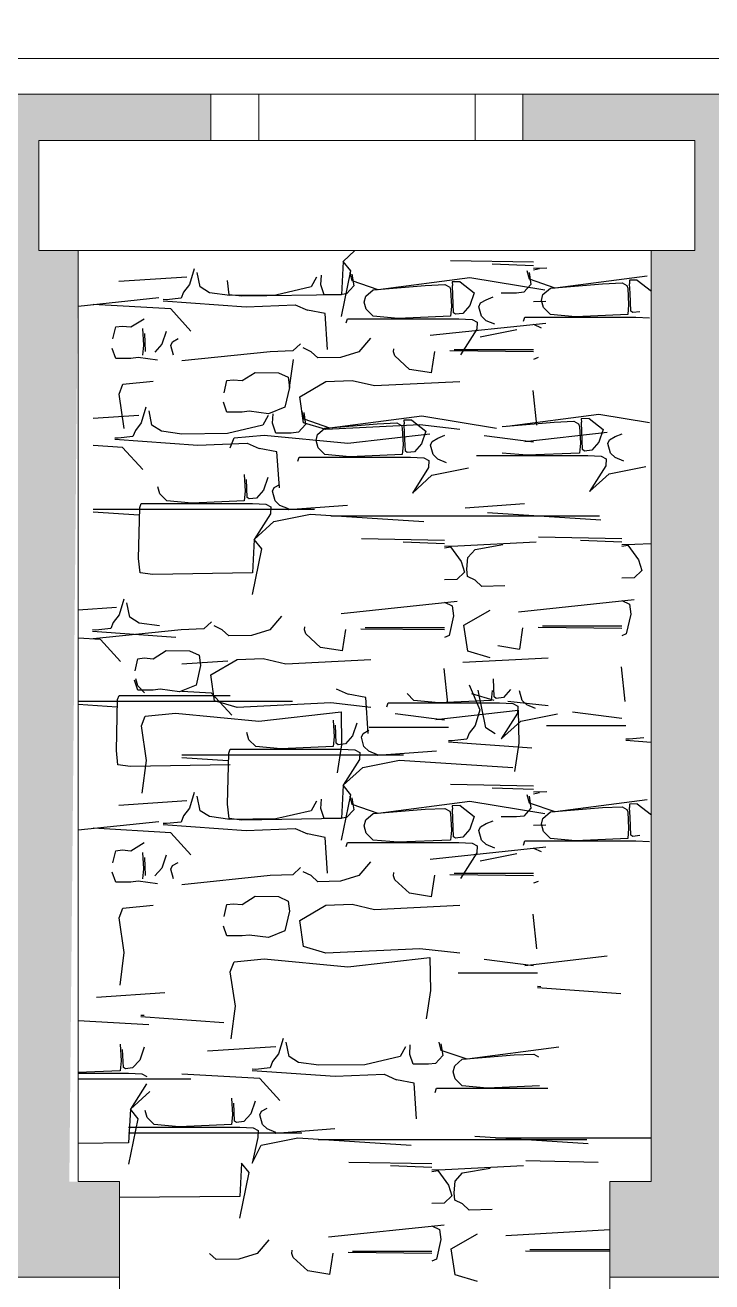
# Model space of a CAD drawing. Header units: millimetres. Extents: x 85048 to 158814, y 1395 to 38919.
# Drawn here: x 118490 to 119736, y 10699 to 12979 of the extents above; entities that cross this region are included whole.
import ezdxf

# ---------------------------------------------------------------- set-up
doc = ezdxf.new("R2010")
doc.units = ezdxf.units.MM
doc.layers.add('hatches', color=8, linetype='Continuous')
doc.layers.add('wall', color=5, linetype='Continuous')

msp = doc.modelspace()

# ---------------------------------------------------------------- hatches: boundary and pattern name
at = {"layer": 'hatches', "ltscale": 50, "true_color": 0x8f9991}
h = msp.add_hatch(dxfattribs=at)
h.set_pattern_fill('AR-RSHKE', color=252, scale=20, style=0)
h.set_pattern_definition([(0, (-4078673.12, 892499.9), (510, 240), [120, -100, 140, -60, 180, -80]), (0, (-4078553.12, 892509.9), (510, 240), [100, -380, 80, -120]), (0, (-4078313.12, 892484.9), (510, 240), [60, -620]), (90, (-4078673.12, 892499.9), (-170, 240), [230, -730]), (90, (-4078553.12, 892499.9), (-170, 240), [225, -735]), (90, (-4078453.12, 892499.9), (-170, 240), [210, -750]), (90, (-4078313.12, 892484.9), (-170, 240), [230, -730]), (90, (-4078253.12, 892484.9), (-170, 240), [230, -730]), (90, (-4078073.12, 892499.9), (-170, 240), [220, -740])])
h.paths.add_polyline_path([(115355.9, 10707.2), (118304, 12918.3), (118304, 12853.3), (118826.7, 12853.3), (118826.7, 12769.3), (118515, 12769.3), (118515, 12569.4), (118586.1, 12569.3), (118570.1, 10880.7), (118660.9, 10880.7), (118660.9, 10707.2)])
h.paths.add_polyline_path([(127216, 11077), (127216, 10872), (127203, 10872), (127203, 10869.5), (127096.4, 10869.5), (127096.4, 10707.2), (130955.9, 10707.2), (124860.8, 15278.5), (124386.2, 15278.5), (124407.6, 14592.7), (127805.2, 12036.6), (127745.2, 11956.6), (127745.2, 11706.6), (127669.8, 11706.6), (127669.8, 11586.6), (127532.7, 11586.6)])
h.paths.add_polyline_path([(121538.1, 10872), (121525.1, 10872), (121525.1, 11077), (121208.3, 11586.6), (121071.3, 11586.6), (121071.3, 11706.6), (120995.9, 11706.6), (120995.9, 11956.6), (120933.3, 12040), (124336.8, 14592.7), (124358.2, 15278.5), (121451, 15278.5), (118918.2, 13378.9), (119787.5, 13378.9), (119787.5, 13313.8), (119916.2, 13313.8), (119916.2, 12918.3), (119916.2, 12853.2), (119393.2, 12853.3), (119393.2, 12769.3), (119704.9, 12769.3), (119704.9, 12569.4), (119625.7, 12569.4), (119625.7, 10880.7), (119550.9, 10880.7), (119550.9, 10707.2), (121644.7, 10707.2), (121644.7, 10869.5), (121538.1, 10869.5)])
h.paths.add_polyline_path([(121484.5, 12772.6), (120829.6, 12772.6), (120829.6, 12772.6), (121484.5, 12772.6)], flags=16)

# ---------------------------------------------------------------- linework, layer by layer
at = {"layer": 'hatches', "color": 252, "ltscale": 50, "true_color": 0x8f9991}
for p, q in [((119067, 12549.9, -162), (119088.3, 12569.4, -162)), ((119067, 12549.9, -162), (119063.7, 12489.3, -162)), ((119080.9, 12532.8, -162), (119067, 12549.9, -162)), ((119412.2, 12548.3, -162), (119261.4, 12551.1, -162)), ((119412.2, 12541.9, -162), (119337.4, 12544.8, -162)), ((118659.7, 12513.8, -209.6), (118783.5, 12522, -209.6)), ((118796.7, 12536.4, -265.6), (118788.1, 12508.3, -265.6)), ((118807.5, 12503.6, -265.6), (118802.3, 12529.7, -265.6)), ((119018.6, 12521.2, -265.6), (119009.1, 12503.6, -265.6)), ((119026.3, 12507.5, -265.6), (119027.4, 12524.7, -265.6)), ((119063.8, 12450.2, -162), (119080.9, 12532.8, -162)), ((119083.5, 12514.6, -265.6), (119079.5, 12529.7, -265.6)), ((119082.9, 12526.8, -265.6), (119086.1, 12505.4, -265.6)), ((119296.9, 12520.4, -265.6), (119130.3, 12498.4, -265.6)), ((119432.9, 12497.9, -265.6), (119296.9, 12520.4, -265.6)), ((119405.1, 12517.5, -42.7), (119401, 12532.6, -42.7)), ((119404.4, 12529.8, -42.7), (119407.6, 12508.3, -42.7)), ((119451.8, 12501.4, -42.7), (119405.1, 12517.5, -42.7)), ((119436.2, 12537.7, -162), (119412.2, 12537, -162)), ((119412.2, 12534.5, -162), (119423.3, 12536.8, -162)), ((119618.4, 12523.3, -42.7), (119451.8, 12501.4, -42.7)), ((118777.5, 12494.4, -265.6), (118772.9, 12483.2, -265.6)), ((118788.1, 12508.3, -265.6), (118777.5, 12494.4, -265.6)), ((118824.6, 12492.9, -265.6), (118807.5, 12503.6, -265.6)), ((118860, 12489.3, -162), (118857.2, 12515.4, -162)), ((119009.1, 12503.6, -265.6), (118944.6, 12488.6, -265.6)), ((119032.4, 12489.5, -265.6), (119026.3, 12507.5, -265.6)), ((119086.1, 12505.4, -265.6), (119073.2, 12491.2, -265.6)), ((119130.3, 12498.4, -265.6), (119083.5, 12514.6, -265.6)), ((119108, 12486.8, -265.6), (119121.5, 12498.4, -265.6)), ((119121.5, 12498.4, -265.6), (119216, 12506.4, -265.6)), ((119216, 12506.4, -265.6), (119251.7, 12508, -265.6)), ((119251.7, 12508, -265.6), (119260.2, 12503.1, -265.6)), ((119260.2, 12503.1, -265.6), (119261.7, 12498.4, -265.6)), ((119261.7, 12498.4, -265.6), (119263.4, 12468.2, -265.6)), ((119279.1, 12512.9, -265.6), (119264.7, 12512.7, -265.6)), ((119264.7, 12512.7, -265.6), (119265.2, 12506.4, -265.6)), ((119265.9, 12489.3, -265.6), (119265.2, 12506.4, -265.6)), ((119279.1, 12512.9, -265.6), (119304.7, 12493.1, -265.6)), ((119394.8, 12494.1, -42.7), (119381.6, 12492.4, -42.7)), ((119407.6, 12508.3, -42.7), (119394.8, 12494.1, -42.7)), ((119429.5, 12489.8, -42.7), (119443, 12501.4, -42.7)), ((119443, 12501.4, -42.7), (119537.5, 12509.4, -42.7)), ((119537.5, 12509.4, -42.7), (119573.2, 12510.9, -42.7)), ((119573.2, 12510.9, -42.7), (119581.7, 12506, -42.7)), ((119581.7, 12506, -42.7), (119583.2, 12501.4, -42.7)), ((119583.2, 12501.4, -42.7), (119584.9, 12471.2, -42.7)), ((119600.6, 12515.8, -42.7), (119586.2, 12515.7, -42.7)), ((119586.2, 12515.7, -42.7), (119586.7, 12509.3, -42.7)), ((119587.4, 12492.2, -42.7), (119586.7, 12509.3, -42.7)), ((119600.6, 12515.8, -42.7), (119626.2, 12496, -42.7)), ((118732.7, 12483.7, -41.6), (118586.1, 12468.3, -41.6)), ((118754.3, 12463.6, -209.6), (118613.1, 12471.8, -209.6)), ((118746.2, 12480.2, -265.6), (118740.2, 12480.6, -265.6)), ((118740.2, 12478.5, -265.6), (118891, 12467.7, -265.6)), ((118772.9, 12483.2, -265.6), (118746.2, 12480.2, -265.6)), ((118861.5, 12487.8, -265.6), (118824.6, 12492.9, -265.6)), ((118882.8, 12486.6, -162), (118860, 12489.3, -162)), ((118944.6, 12488.6, -265.6), (118861.5, 12487.8, -265.6)), ((119063.7, 12489.3, -162), (118882.8, 12486.6, -162)), ((118891, 12467.7, -265.6), (118980.1, 12471.3, -265.6)), ((118980.1, 12471.3, -265.6), (119002.1, 12461.5, -265.6)), ((119060.1, 12489.5, -265.6), (119032.4, 12489.5, -265.6)), ((119073.2, 12491.2, -265.6), (119060.1, 12489.5, -265.6)), ((119105.2, 12476.1, -265.6), (119108, 12486.8, -265.6)), ((119108.9, 12463.1, -265.6), (119105.2, 12476.1, -265.6)), ((119267.4, 12456.6, -265.6), (119265.9, 12489.3, -265.6)), ((119304.7, 12493.1, -265.6), (119296.9, 12470, -265.6)), ((119313.1, 12467.8, -265.6), (119316.1, 12474.6, -265.6)), ((119316.1, 12474.6, -265.6), (119326.3, 12480.2, -265.6)), ((119326.3, 12480.2, -265.6), (119339.1, 12485.6, -265.6)), ((119381.6, 12492.4, -42.7), (119353.9, 12492.4, -42.7)), ((119434.6, 12477.3, -162), (119412.2, 12476.5, -162)), ((119426.7, 12479, -42.7), (119429.5, 12489.8, -42.7)), ((119430.4, 12466, -42.7), (119426.7, 12479, -42.7)), ((119584.9, 12471.2, -42.7), (119583.2, 12453.4, -42.7)), ((119588.9, 12459.5, -42.7), (119587.4, 12492.2, -42.7)), ((118790.8, 12423.6, -153.6), (118754.3, 12463.6, -209.6)), ((119034.2, 12455.4, -265.6), (119002.1, 12461.5, -265.6)), ((119038.7, 12390.3, -265.6), (119034.2, 12455.4, -265.6)), ((119121.5, 12450.4, -265.6), (119108.9, 12463.1, -265.6)), ((119166.7, 12446.3, -265.6), (119121.5, 12450.4, -265.6)), ((119261.7, 12450.4, -265.6), (119166.7, 12446.3, -265.6)), ((119263.4, 12468.2, -265.6), (119261.7, 12450.4, -265.6)), ((119270.9, 12454, -265.6), (119267.4, 12456.6, -265.6)), ((119284, 12455.7, -265.6), (119270.9, 12454, -265.6)), ((119296.9, 12470, -265.6), (119284, 12455.7, -265.6)), ((119317.7, 12450.4, -265.6), (119313.1, 12467.8, -265.6)), ((119326.3, 12442.4, -265.6), (119317.7, 12450.4, -265.6)), ((119394, 12441.5, -42.7), (119396.4, 12448.8, -42.7)), ((119396.4, 12448.8, -42.7), (119598.2, 12448.8, -42.7)), ((119443, 12453.4, -42.7), (119430.4, 12466, -42.7)), ((119488.2, 12449.2, -42.7), (119443, 12453.4, -42.7)), ((119583.2, 12453.4, -42.7), (119488.2, 12449.2, -42.7)), ((119592.4, 12457, -42.7), (119588.9, 12459.5, -42.7)), ((119605.5, 12458.7, -42.7), (119592.4, 12457, -42.7)), ((119598.2, 12448.8, -42.7), (119622.5, 12447.6, -42.7)), ((118649.1, 12409.2, -41.6), (118654.2, 12431.1, -41.6)), ((118654.2, 12431.1, -41.6), (118665.8, 12432.6, -41.6)), ((118665.8, 12432.6, -41.6), (118681.9, 12431.1, -41.6)), ((118681.9, 12431.1, -41.6), (118705.9, 12445.9, -41.6)), ((118702.9, 12428.1, -54.3), (118704.6, 12397.9, -54.3)), ((119072.5, 12438.6, -265.6), (119074.9, 12445.9, -265.6)), ((119074.9, 12445.9, -265.6), (119276.7, 12445.9, -265.6)), ((119434.9, 12437.2, -162), (119224.9, 12415.2, -162)), ((119276.7, 12445.9, -265.6), (119301, 12444.7, -265.6)), ((119309.3, 12427.1, -265.6), (119280, 12380.5, -265.6)), ((119301, 12444.7, -265.6), (119310, 12439.9, -265.6)), ((119310, 12439.9, -265.6), (119309.3, 12427.1, -265.6)), ((119315.4, 12413, -265.6), (119382, 12426.2, -265.6)), ((119342, 12435.9, -265.6), (119326.3, 12442.4, -265.6)), ((119412.2, 12436, -162), (119426.3, 12429.4, -162)), ((118708.5, 12386.3, -54.3), (118707.1, 12419, -54.3)), ((118745.9, 12422.8, -54.3), (118738, 12399.7, -54.3)), ((118754.2, 12397.5, -54.3), (118757.3, 12404.3, -54.3)), ((118757.3, 12404.3, -54.3), (118767.5, 12409.9, -54.3)), ((119116.4, 12410.7, -162), (119095.5, 12386.1, -162)), ((118654.2, 12374, -41.6), (118648, 12392, -41.6)), ((118704.6, 12397.9, -54.3), (118702.9, 12380.1, -54.3)), ((118738, 12399.7, -54.3), (118725.2, 12385.4, -54.3)), ((118758.9, 12380.1, -54.3), (118754.2, 12397.5, -54.3)), ((118934.4, 12386.1, -162), (118774.5, 12369.4, -162)), ((118975.5, 12387.5, -162), (118934.4, 12386.1, -162)), ((118989.4, 12400.6, -162), (118975.5, 12387.5, -162)), ((119008.9, 12386.1, -162), (118994.6, 12393, -162)), ((119020.8, 12374.8, -162), (119008.9, 12386.1, -162)), ((119095.5, 12386.1, -162), (119062.3, 12375.8, -162)), ((119158.3, 12385.8, -162), (119158.9, 12391.6, -162)), ((119160.6, 12378.5, -162), (119158.3, 12385.8, -162)), ((119232.4, 12386.7, -162), (119226.7, 12347.7, -162)), ((119260.5, 12388, -162), (119412.2, 12386.3, -162)), ((119412.2, 12389.6, -162), (119268.3, 12389.6, -162)), ((118681.9, 12374, -41.6), (118654.2, 12374, -41.6)), ((118695, 12375.7, -41.6), (118681.9, 12374, -41.6)), ((118730, 12371, -41.6), (118695, 12375.7, -41.6)), ((118976.4, 12372.2, -59.6), (118968.7, 12321, -59.6)), ((119062.3, 12375.8, -162), (119020.8, 12374.8, -162)), ((119187.4, 12354.1, -162), (119160.6, 12378.5, -162)), ((119420.5, 12375.4, -162), (119412.2, 12372, -162)), ((118855.8, 12333.6, -162), (118867.4, 12335, -162)), ((118867.4, 12335, -162), (118883.5, 12333.6, -162)), ((118883.5, 12333.6, -162), (118907.5, 12348.3, -162)), ((118907.5, 12348.3, -162), (118949.7, 12347.8, -162)), ((118949.7, 12347.8, -162), (118967.2, 12339.7, -162)), ((118967.2, 12339.7, -162), (118969.5, 12321.4, -162)), ((119227, 12347.6, -162), (119187.4, 12354.1, -162)), ((118660.6, 12309.2, -41.6), (118667.3, 12327.2, -41.6)), ((118667.3, 12327.2, -41.6), (118722.3, 12332.5, -41.6)), ((118850.8, 12311.7, -162), (118855.8, 12333.6, -162)), ((118969.5, 12321.4, -162), (118961.4, 12285.7, -162)), ((118988.1, 12304.5, -162), (119035.8, 12332.1, -162)), ((119035.8, 12332.1, -162), (119083.3, 12333.9, -162)), ((119083.3, 12333.9, -162), (119124.1, 12324.5, -162)), ((119124.1, 12324.5, -162), (119278.5, 12332.1, -162)), ((119411.2, 12316, -162), (119417.8, 12253.1, -162)), ((118669.9, 12246.7, -41.6), (118660.6, 12309.2, -41.6)), ((118855.8, 12276.4, -162), (118849.7, 12294.5, -162)), ((118995.2, 12257.3, -162), (118988.1, 12304.5, -162)), ((118613.1, 12265.5, -107.2), (118696, 12270.9, -107.2)), ((118709.2, 12285.4, -163.2), (118700.6, 12257.3, -163.2)), ((118720, 12252.6, -163.2), (118714.8, 12278.6, -163.2)), ((118883.5, 12276.4, -162), (118855.8, 12276.4, -162)), ((118896.7, 12278.1, -162), (118883.5, 12276.4, -162)), ((118931.7, 12273.4, -162), (118896.7, 12278.1, -162)), ((118931.1, 12270.1, -163.2), (118921.5, 12252.6, -163.2)), ((118961.4, 12285.7, -162), (118931.7, 12273.4, -162)), ((118938.7, 12256.5, -163.2), (118939.8, 12273.6, -163.2)), ((118996, 12263.5, -163.2), (118992, 12278.6, -163.2)), ((118995.4, 12275.8, -163.2), (118998.6, 12254.3, -163.2)), ((119209.4, 12269.3, -163.2), (119042.8, 12247.4, -163.2)), ((119345.3, 12246.8, -163.2), (119209.4, 12269.3, -163.2)), ((119530.9, 12272.3, 59.7), (119364.3, 12250.3, 59.7)), ((119623, 12257, 59.7), (119530.9, 12272.3, 59.7)), ((118689.9, 12243.3, -163.2), (118685.4, 12232.1, -163.2)), ((118700.6, 12257.3, -163.2), (118689.9, 12243.3, -163.2)), ((118737.1, 12241.8, -163.2), (118720, 12252.6, -163.2)), ((118921.5, 12252.6, -163.2), (118857.1, 12237.6, -163.2)), ((118944.9, 12238.4, -163.2), (118938.7, 12256.5, -163.2)), ((118998.6, 12254.3, -163.2), (118985.7, 12240.1, -163.2)), ((119035.8, 12245.2, -162), (118995.2, 12257.3, -162)), ((119042.8, 12247.4, -163.2), (118996, 12263.5, -163.2)), ((119020.4, 12235.8, -163.2), (119033.9, 12247.4, -163.2)), ((119033.9, 12247.4, -163.2), (119128.5, 12255.4, -163.2)), ((119205.9, 12253.3, -162), (119035.8, 12245.2, -162)), ((119128.5, 12255.4, -163.2), (119164.2, 12256.9, -163.2)), ((119164.2, 12256.9, -163.2), (119172.6, 12252, -163.2)), ((119172.6, 12252, -163.2), (119174.2, 12247.4, -163.2)), ((119174.2, 12247.4, -163.2), (119175.9, 12217.2, -163.2)), ((119191.6, 12261.8, -163.2), (119177.2, 12261.7, -163.2)), ((119177.2, 12261.7, -163.2), (119177.7, 12255.3, -163.2)), ((119178.4, 12238.2, -163.2), (119177.7, 12255.3, -163.2)), ((119191.6, 12261.8, -163.2), (119217.2, 12242, -163.2)), ((119278.5, 12245.2, -162), (119205.9, 12253.3, -162)), ((119355.5, 12250.3, 59.7), (119450, 12258.3, 59.7)), ((119450, 12258.3, 59.7), (119485.7, 12259.8, 59.7)), ((119485.7, 12259.8, 59.7), (119494.1, 12255, 59.7)), ((119494.1, 12255, 59.7), (119495.7, 12250.3, 59.7)), ((119495.7, 12250.3, 59.7), (119497.4, 12220.1, 59.7)), ((119513.1, 12264.7, 59.7), (119498.7, 12264.6, 59.7)), ((119498.7, 12264.6, 59.7), (119499.2, 12258.2, 59.7)), ((119499.9, 12241.2, 59.7), (119499.2, 12258.2, 59.7)), ((119513.1, 12264.7, 59.7), (119538.7, 12245, 59.7)), ((119538.7, 12245, 59.7), (119530.8, 12221.8, 59.7)), ((118658.7, 12229.2, -163.2), (118652.6, 12229.5, -163.2)), ((118652.6, 12227.4, -163.2), (118803.4, 12216.7, -163.2)), ((118685.4, 12232.1, -163.2), (118658.7, 12229.2, -163.2)), ((118774, 12236.8, -163.2), (118737.1, 12241.8, -163.2)), ((118857.1, 12237.6, -163.2), (118774, 12236.8, -163.2)), ((118803.4, 12216.7, -163.2), (118892.6, 12220.2, -163.2)), ((118862.2, 12211.7, -162), (118868.9, 12229.6, -162)), ((118868.9, 12229.6, -162), (118923.9, 12234.9, -162)), ((118892.6, 12220.2, -163.2), (118914.6, 12210.4, -163.2)), ((118923.9, 12234.9, -162), (119075.2, 12220.1, -162)), ((118972.6, 12238.4, -163.2), (118944.9, 12238.4, -163.2)), ((118985.7, 12240.1, -163.2), (118972.6, 12238.4, -163.2)), ((119017.7, 12225, -163.2), (119020.4, 12235.8, -163.2)), ((119021.4, 12212, -163.2), (119017.7, 12225, -163.2)), ((119075.2, 12220.1, -162), (119224.5, 12237.3, -162)), ((119179.8, 12205.5, -163.2), (119178.4, 12238.2, -163.2)), ((119217.2, 12242, -163.2), (119209.3, 12218.9, -163.2)), ((119225.5, 12216.8, -163.2), (119228.6, 12223.5, -163.2)), ((119228.6, 12223.5, -163.2), (119238.8, 12229.1, -163.2)), ((119238.8, 12229.1, -163.2), (119251.6, 12234.5, -163.2)), ((119412.4, 12221.9, -162), (119322.8, 12233.6, -162)), ((119396.8, 12223.1, 60.8), (119546.1, 12240.2, 60.8)), ((119497.4, 12220.1, 59.7), (119495.7, 12202.3, 59.7)), ((119501.3, 12208.4, 59.7), (119499.9, 12241.2, 59.7)), ((119530.8, 12221.8, 59.7), (119518, 12207.6, 59.7)), ((119547, 12219.7, 59.7), (119550.1, 12226.4, 59.7)), ((119550.1, 12226.4, 59.7), (119560.3, 12232.1, 59.7)), ((119560.3, 12232.1, 59.7), (119573.1, 12237.4, 59.7)), ((118666.8, 12212.6, -107.2), (118613.1, 12215.7, -107.2)), ((118703.3, 12172.5, -51.2), (118666.8, 12212.6, -107.2)), ((118946.7, 12204.3, -163.2), (118914.6, 12210.4, -163.2)), ((118951.2, 12139.2, -163.2), (118946.7, 12204.3, -163.2)), ((119033.9, 12199.4, -163.2), (119021.4, 12212, -163.2)), ((119079.1, 12195.2, -163.2), (119033.9, 12199.4, -163.2)), ((119174.2, 12199.4, -163.2), (119079.1, 12195.2, -163.2)), ((119175.9, 12217.2, -163.2), (119174.2, 12199.4, -163.2)), ((119183.3, 12203, -163.2), (119179.8, 12205.5, -163.2)), ((119196.4, 12204.7, -163.2), (119183.3, 12203, -163.2)), ((119209.3, 12218.9, -163.2), (119196.4, 12204.7, -163.2)), ((119230.2, 12199.4, -163.2), (119225.5, 12216.8, -163.2)), ((119238.8, 12191.3, -163.2), (119230.2, 12199.4, -163.2)), ((119308.9, 12197.8, 59.7), (119510.7, 12197.8, 59.7)), ((119400.6, 12198.2, 59.7), (119355.5, 12202.3, 59.7)), ((119495.7, 12202.3, 59.7), (119400.6, 12198.2, 59.7)), ((119504.8, 12205.9, 59.7), (119501.3, 12208.4, 59.7)), ((119518, 12207.6, 59.7), (119504.8, 12205.9, 59.7)), ((119510.7, 12197.8, 59.7), (119535, 12196.5, 59.7)), ((119551.7, 12202.3, 59.7), (119547, 12219.7, 59.7)), ((119560.3, 12194.2, 59.7), (119551.7, 12202.3, 59.7)), ((118984.9, 12187.5, -163.2), (118987.4, 12194.8, -163.2)), ((118987.4, 12194.8, -163.2), (119189.1, 12194.8, -163.2)), ((119189.1, 12194.8, -163.2), (119213.5, 12193.6, -163.2)), ((119221.7, 12176, -163.2), (119192.5, 12129.5, -163.2)), ((119213.5, 12193.6, -163.2), (119222.5, 12188.8, -163.2)), ((119222.5, 12188.8, -163.2), (119221.7, 12176, -163.2)), ((119227.8, 12161.9, -163.2), (119294.5, 12175.2, -163.2)), ((119254.5, 12184.8, -163.2), (119238.8, 12191.3, -163.2)), ((119543.3, 12178.9, 59.7), (119514, 12132.4, 59.7)), ((119535, 12196.5, 59.7), (119544, 12191.8, 59.7)), ((119544, 12191.8, 59.7), (119543.3, 12178.9, 59.7)), ((119549.4, 12164.8, 59.7), (119616, 12178.1, 59.7)), ((119576, 12187.7, 59.7), (119560.3, 12194.2, 59.7)), ((118887.3, 12163.4, -162), (118889, 12133.2, -162)), ((118892.9, 12121.5, -162), (118891.5, 12154.2, -162)), ((118930.3, 12158, -162), (118922.4, 12134.9, -162)), ((119192.5, 12129.5, -163.2), (119227.8, 12161.9, -163.2)), ((119514, 12132.4, 59.7), (119549.4, 12164.8, 59.7)), ((118734.5, 12128, -162), (118730.8, 12141, -162)), ((118889, 12133.2, -162), (118887.3, 12115.4, -162)), ((118922.4, 12134.9, -162), (118909.6, 12120.7, -162)), ((118938.6, 12132.8, -162), (118941.7, 12139.5, -162)), ((118943.3, 12115.4, -162), (118938.6, 12132.8, -162)), ((118941.7, 12139.5, -162), (118951.9, 12145.2, -162)), ((118698, 12103.5, -162), (118700.5, 12110.8, -162)), ((118700.5, 12110.8, -162), (118902.3, 12110.8, -162)), ((118747.1, 12115.4, -162), (118734.5, 12128, -162)), ((118792.2, 12111.2, -162), (118747.1, 12115.4, -162)), ((118887.3, 12115.4, -162), (118792.2, 12111.2, -162)), ((118896.4, 12119, -162), (118892.9, 12121.5, -162)), ((118909.6, 12120.7, -162), (118896.4, 12119, -162)), ((118902.3, 12110.8, -162), (118926.6, 12109.6, -162)), ((118926.6, 12109.6, -162), (118935.6, 12104.8, -162)), ((118951.9, 12107.3, -162), (118943.3, 12115.4, -162)), ((118967.6, 12100.8, -162), (118951.9, 12107.3, -162)), ((119074.7, 12107.3, -162), (118967.1, 12099.4, -162)), ((119396.2, 12110.3, 60.8), (119288.6, 12102.4, 60.8)), ((119015.2, 12100, -51.2), (118613.1, 12100, -51.2)), ((118613.1, 12095.8, -274), (118696.3, 12090.4, -274)), ((118695.8, 12010.9, -162), (118698, 12103.5, -162)), ((118934.9, 12092, -162), (118905.6, 12045.5, -162)), ((118935.6, 12104.8, -162), (118934.9, 12092, -162)), ((118941, 12077.9, -162), (119007.6, 12091.2, -162)), ((118967.1, 12099.4, -162), (118967.6, 12100.8, -162)), ((119007.6, 12091.2, -162), (119213.2, 12077.9, -162)), ((119532.1, 12087.5, 60.8), (119044.7, 12087.5, 60.8)), ((119329.1, 12094.1, 60.8), (119534.7, 12080.8, 60.8)), ((118905.6, 12045.5, -162), (118941, 12077.9, -162)), ((118905.6, 12045.5, -162), (118902.3, 11984.9, -162)), ((118919.5, 12028.4, -162), (118905.6, 12045.5, -162)), ((119250.8, 12043.9, -162), (119100, 12046.7, -162)), ((119250.8, 12037.5, -162), (119176, 12040.4, -162)), ((119417.4, 12040.4, -162), (119274.8, 12033.3, -162)), ((119572.3, 12046.8, 60.8), (119421.6, 12049.6, 60.8)), ((119572.3, 12040.5, 60.8), (119497.5, 12043.4, 60.8)), ((119625.7, 12037.7, 60.8), (119596.3, 12036.3, 60.8)), ((118902.4, 11945.7, -162), (118919.5, 12028.4, -162)), ((119274.8, 12033.3, -162), (119250.8, 12032.6, -162)), ((119250.8, 12030.1, -162), (119261.9, 12032.4, -162)), ((119261.9, 12032.4, -162), (119281.2, 12005.6, -162)), ((119292.9, 12012.7, -162), (119306.6, 12027.5, -162)), ((119306.6, 12027.5, -162), (119356.5, 12036.1, -162)), ((119596.3, 12036.3, 60.8), (119572.3, 12035.5, 60.8)), ((119572.3, 12033.1, 60.8), (119583.4, 12035.3, 60.8)), ((119583.4, 12035.3, 60.8), (119602.7, 12008.6, 60.8)), ((118698.6, 11984.9, -162), (118695.8, 12010.9, -162)), ((119281.2, 12005.6, -162), (119287.1, 11985.9, -162)), ((119291.4, 11991.6, -162), (119292.9, 12012.7, -162)), ((119602.7, 12008.6, 60.8), (119608.6, 11988.9, 60.8)), ((118721.4, 11982.1, -162), (118698.6, 11984.9, -162)), ((118902.3, 11984.9, -162), (118721.4, 11982.1, -162)), ((119273.2, 11972.9, -162), (119250.8, 11972.1, -162)), ((119287.1, 11985.9, -162), (119273.2, 11972.9, -162)), ((119292.3, 11978.3, -162), (119291.4, 11991.6, -162)), ((119306.6, 11971.5, -162), (119292.3, 11978.3, -162)), ((119318.5, 11960.2, -162), (119306.6, 11971.5, -162)), ((119594.7, 11975.8, 60.8), (119572.3, 11975, 60.8)), ((119608.6, 11988.9, 60.8), (119594.7, 11975.8, 60.8)), ((119360, 11961.1, -162), (119318.5, 11960.2, -162)), ((118669, 11937.1, -42.7), (118660.4, 11909, -42.7)), ((118679.7, 11904.3, -42.7), (118674.5, 11930.4, -42.7)), ((119273.5, 11932.8, -162), (119063.5, 11910.8, -162)), ((119250.8, 11931.6, -162), (119264.9, 11925, -162)), ((119264.9, 11925, -162), (119267.2, 11906.8, -162)), ((119595, 11935.7, 60.8), (119385, 11913.7, 60.8)), ((119572.3, 11934.5, 60.8), (119586.4, 11928, 60.8)), ((119586.4, 11928, 60.8), (119588.7, 11909.7, 60.8)), ((118586.1, 11918, 13.3), (118655.8, 11922.6, 13.3)), ((118660.4, 11909, -42.7), (118649.7, 11895.1, -42.7)), ((118696.9, 11893.6, -42.7), (118679.7, 11904.3, -42.7)), ((118955, 11906.3, -162), (118934.1, 11881.7, -162)), ((119267.2, 11906.8, -162), (119259.1, 11871, -162)), ((119285.9, 11889.8, -162), (119333.5, 11917.5, -162)), ((119588.7, 11909.7, 60.8), (119580.6, 11874, 60.8)), ((118618.4, 11880.9, -42.7), (118612.4, 11881.3, -42.7)), ((118612.4, 11879.1, -42.7), (118763.2, 11868.4, -42.7)), ((118773, 11881.7, -162), (118613.1, 11865, -162)), ((118645.2, 11883.8, -42.7), (118618.4, 11880.9, -42.7)), ((118649.7, 11895.1, -42.7), (118645.2, 11883.8, -42.7)), ((118733.7, 11888.5, -42.7), (118696.9, 11893.6, -42.7)), ((118814.1, 11883.1, -162), (118773, 11881.7, -162)), ((118828, 11896.2, -162), (118814.1, 11883.1, -162)), ((118847.5, 11881.7, -162), (118833.2, 11888.5, -162)), ((118859.4, 11870.4, -162), (118847.5, 11881.7, -162)), ((118934.1, 11881.7, -162), (118900.9, 11871.4, -162)), ((118996.9, 11881.3, -162), (118997.5, 11887.2, -162)), ((118999.2, 11874.1, -162), (118996.9, 11881.3, -162)), ((119071, 11882.3, -162), (119065.3, 11843.3, -162)), ((119099.1, 11883.6, -162), (119250.8, 11881.9, -162)), ((119250.8, 11885.1, -162), (119106.9, 11885.1, -162)), ((119292.9, 11842.6, -162), (119285.9, 11889.8, -162)), ((119392.5, 11885.3, 60.8), (119386.8, 11846.2, 60.8)), ((119420.6, 11886.5, 60.8), (119572.3, 11884.8, 60.8)), ((119572.3, 11888.1, 60.8), (119428.4, 11888.1, 60.8)), ((118626.6, 11864.3, 13.3), (118586.1, 11866.6, 13.3)), ((118663, 11824.3, 69.3), (118626.6, 11864.3, 13.3)), ((118900.9, 11871.4, -162), (118859.4, 11870.4, -162)), ((119026, 11849.7, -162), (118999.2, 11874.1, -162)), ((119259.1, 11871, -162), (119250.8, 11867.6, -162)), ((119580.6, 11874, 60.8), (119572.3, 11870.5, 60.8)), ((118722.1, 11829.2, -162), (118746.1, 11843.9, -162)), ((118746.1, 11843.9, -162), (118788.3, 11843.3, -162)), ((118788.3, 11843.3, -162), (118805.8, 11835.3, -162)), ((118805.8, 11835.3, -162), (118808.1, 11817, -162)), ((119065.6, 11843.2, -162), (119026, 11849.7, -162)), ((119333.5, 11830.5, -162), (119292.9, 11842.6, -162)), ((119387.1, 11846.1, 60.8), (119347.5, 11852.6, 60.8)), ((118689.4, 11807.2, -162), (118694.4, 11829.2, -162)), ((118694.4, 11829.2, -162), (118706, 11830.6, -162)), ((118706, 11830.6, -162), (118722.1, 11829.2, -162)), ((118774.5, 11819.6, -107.2), (118857.4, 11825.1, -107.2)), ((118808.1, 11817, -162), (118800, 11781.3, -162)), ((118826.7, 11800, -162), (118874.4, 11827.7, -162)), ((118874.4, 11827.7, -162), (118921.9, 11829.5, -162)), ((118921.9, 11829.5, -162), (118962.7, 11820.1, -162)), ((118962.7, 11820.1, -162), (119117.1, 11827.7, -162)), ((119249.8, 11811.6, -162), (119256.4, 11748.7, -162)), ((119284.2, 11823.1, 60.8), (119438.6, 11830.6, 60.8)), ((119571.3, 11814.6, 60.8), (119577.9, 11751.6, 60.8)), ((118694.4, 11772, -162), (118688.3, 11790.1, -162)), ((118694.3, 11779.7, -41.6), (118690.6, 11792.7, -41.6)), ((118833.8, 11752.9, -162), (118826.7, 11800, -162)), ((119341.2, 11759.7, -163.2), (119339.8, 11792.4, -163.2)), ((118706.8, 11767.1, -41.6), (118694.3, 11779.7, -41.6)), ((118722.1, 11772, -162), (118694.4, 11772, -162)), ((118735.2, 11773.7, -162), (118722.1, 11772, -162)), ((118770.3, 11769, -162), (118735.2, 11773.7, -162)), ((118800, 11781.3, -162), (118770.3, 11769, -162)), ((118828.2, 11766.7, -107.2), (118774.5, 11769.8, -107.2)), ((118864.7, 11726.7, -51.2), (118828.2, 11766.7, -107.2)), ((119054, 11774.4, -163.2), (119076, 11764.6, -163.2)), ((119108.1, 11758.5, -163.2), (119076, 11764.6, -163.2)), ((119195.4, 11753.5, -163.2), (119182.8, 11766.2, -163.2)), ((119295.6, 11782, -162), (119314.9, 11736.3, -162)), ((119341, 11753.1, -162), (119300.4, 11765.2, -162)), ((119325.6, 11703.5, -162), (119311.9, 11772.3, -162)), ((119337.3, 11771.3, -163.2), (119335.6, 11753.5, -163.2)), ((119370.7, 11773.1, -163.2), (119357.9, 11758.8, -163.2)), ((119391.6, 11753.5, -163.2), (119386.9, 11770.9, -163.2)), ((118975, 11751.7, 69.3), (118586.1, 11751.7, 69.3)), ((118586.1, 11746.7, -153.6), (118656.1, 11742.1, -153.6)), ((118655.5, 11662.7, -41.6), (118657.8, 11755.2, -41.6)), ((118657.8, 11755.2, -41.6), (118660.3, 11762.5, -41.6)), ((118660.3, 11762.5, -41.6), (118862, 11762.5, -41.6)), ((118874.4, 11740.7, -162), (118833.8, 11752.9, -162)), ((119044.5, 11748.9, -162), (118874.4, 11740.7, -162)), ((119117.1, 11740.7, -162), (119044.5, 11748.9, -162)), ((119112.6, 11693.4, -163.2), (119108.1, 11758.5, -163.2)), ((119146.3, 11741.7, -163.2), (119148.8, 11749, -163.2)), ((119148.8, 11749, -163.2), (119350.6, 11749, -163.2)), ((119240.5, 11749.4, -163.2), (119195.4, 11753.5, -163.2)), ((119335.6, 11753.5, -163.2), (119240.5, 11749.4, -163.2)), ((119344.7, 11757.1, -163.2), (119341.2, 11759.7, -163.2)), ((119357.9, 11758.8, -163.2), (119344.7, 11757.1, -163.2)), ((119350.6, 11749, -163.2), (119374.9, 11747.8, -163.2)), ((119438.6, 11743.7, 60.8), (119366, 11751.8, 60.8)), ((119374.9, 11747.8, -163.2), (119383.9, 11743, -163.2)), ((119383.9, 11743, -163.2), (119383.2, 11730.2, -163.2)), ((119400.2, 11745.5, -163.2), (119391.6, 11753.5, -163.2)), ((119415.9, 11739, -163.2), (119400.2, 11745.5, -163.2)), ((118700.8, 11707.3, -162), (118707.5, 11725.2, -162)), ((118707.5, 11725.2, -162), (118762.5, 11730.5, -162)), ((118762.5, 11730.5, -162), (118913.8, 11715.7, -162)), ((118913.8, 11715.7, -162), (119063.1, 11732.9, -162)), ((119063.1, 11732.9, -162), (119063.9, 11673, -162)), ((119251, 11717.5, -162), (119161.4, 11729.2, -162)), ((119235.3, 11718.6, 60.8), (119384.7, 11735.8, 60.8)), ((119314.9, 11736.3, -162), (119306.3, 11708.2, -162)), ((119383.2, 11730.2, -163.2), (119353.9, 11683.6, -163.2)), ((119384.7, 11735.8, 60.8), (119385.4, 11675.9, 60.8)), ((119389.2, 11716.1, -163.2), (119455.9, 11729.3, -163.2)), ((119572.5, 11720.4, 60.8), (119482.9, 11732.1, 60.8)), ((118710.1, 11644.7, -162), (118700.8, 11707.3, -162)), ((119048.7, 11717.5, -162), (119050.4, 11687.3, -162)), ((119054.3, 11675.7, -162), (119052.9, 11708.4, -162)), ((119091.7, 11712.2, -162), (119083.8, 11689.1, -162)), ((119103.1, 11693.7, -162), (119113.3, 11699.3, -162)), ((119114.4, 11704.9, -162), (119258.3, 11704.9, -162)), ((119306.3, 11708.2, -162), (119295.6, 11694.2, -162)), ((119342.8, 11692.7, -162), (119325.6, 11703.5, -162)), ((119353.9, 11683.6, -163.2), (119389.2, 11716.1, -163.2)), ((119435.9, 11707.8, 60.8), (119579.8, 11707.8, 60.8)), ((118895.9, 11682.2, -162), (118892.2, 11695.2, -162)), ((118908.5, 11669.6, -162), (118895.9, 11682.2, -162)), ((119050.4, 11687.3, -162), (119048.7, 11669.6, -162)), ((119057.8, 11673.2, -162), (119054.3, 11675.7, -162)), ((119063.9, 11673, -162), (119056.3, 11621.9, -162)), ((119071, 11674.8, -162), (119057.8, 11673.2, -162)), ((119083.8, 11689.1, -162), (119071, 11674.8, -162)), ((119100.1, 11686.9, -162), (119103.1, 11693.7, -162)), ((119104.7, 11669.6, -162), (119100.1, 11686.9, -162)), ((119264.3, 11680.1, -162), (119258.3, 11680.4, -162)), ((119258.3, 11678.3, -162), (119409.1, 11667.6, -162)), ((119291.1, 11683, -162), (119264.3, 11680.1, -162)), ((119295.6, 11694.2, -162), (119291.1, 11683, -162)), ((119385.4, 11675.9, 60.8), (119377.8, 11624.8, 60.8)), ((119585.9, 11683, 60.8), (119579.8, 11683.4, 60.8)), ((119579.8, 11681.3, 60.8), (119625.7, 11678, 60.8)), ((119612.6, 11685.9, 60.8), (119585.9, 11683, 60.8)), ((118658.3, 11636.6, -41.6), (118655.5, 11662.7, -41.6)), ((119176.7, 11654.2, -51.2), (118774.5, 11654.2, -51.2)), ((118857.2, 11565.1, -162), (118859.4, 11657.7, -162)), ((118859.4, 11657.7, -162), (118861.9, 11665, -162)), ((118861.9, 11665, -162), (119063.7, 11665, -162)), ((118953.6, 11665.4, -162), (118908.5, 11669.6, -162)), ((119048.7, 11669.6, -162), (118953.6, 11665.4, -162)), ((119063.7, 11665, -162), (119088, 11663.8, -162)), ((119088, 11663.8, -162), (119097, 11659, -162)), ((119097, 11659, -162), (119096.3, 11646.2, -162)), ((119113.3, 11661.5, -162), (119104.7, 11669.6, -162)), ((119129, 11655, -162), (119113.3, 11661.5, -162)), ((119236.1, 11661.5, -162), (119128.5, 11653.6, -162)), ((119128.5, 11653.6, -162), (119129, 11655, -162)), ((118681.2, 11633.9, -41.6), (118658.3, 11636.6, -41.6)), ((118862, 11636.6, -41.6), (118681.2, 11633.9, -41.6)), ((118702.5, 11585.1, -162), (118710.1, 11644.7, -162)), ((118774.5, 11650, -274), (118857.7, 11644.6, -274)), ((119096.3, 11646.2, -162), (119067, 11599.6, -162)), ((119067, 11599.6, -162), (119102.4, 11632.1, -162)), ((119102.4, 11632.1, -162), (119169, 11645.4, -162)), ((119169, 11645.4, -162), (119374.6, 11632.1, -162)), ((118796.7, 11586.2, -265.6), (118788.1, 11558.1, -265.6)), ((119067, 11599.6, -162), (119063.7, 11539.1, -162)), ((119063.8, 11499.9, -162), (119080.9, 11582.5, -162)), ((119080.9, 11582.5, -162), (119067, 11599.6, -162)), ((119412.2, 11598.1, -162), (119261.4, 11600.9, -162)), ((119412.2, 11591.7, -162), (119337.4, 11594.6, -162)), ((119405.1, 11567.3, -42.7), (119401, 11582.4, -42.7)), ((119436.2, 11587.5, -162), (119412.2, 11586.8, -162)), ((119412.2, 11584.3, -162), (119423.3, 11586.5, -162)), ((118659.7, 11563.6, -209.6), (118783.5, 11571.7, -209.6)), ((118807.5, 11553.4, -265.6), (118802.3, 11579.5, -265.6)), ((118860, 11539.1, -162), (118857.2, 11565.1, -162)), ((119018.6, 11570.9, -265.6), (119009.1, 11553.4, -265.6)), ((119026.3, 11557.3, -265.6), (119027.4, 11574.4, -265.6)), ((119083.5, 11564.4, -265.6), (119079.5, 11579.5, -265.6)), ((119082.9, 11576.6, -265.6), (119086.1, 11555.1, -265.6)), ((119130.3, 11548.2, -265.6), (119083.5, 11564.4, -265.6)), ((119296.9, 11570.1, -265.6), (119130.3, 11548.2, -265.6)), ((119279.1, 11562.6, -265.6), (119264.7, 11562.5, -265.6)), ((119264.7, 11562.5, -265.6), (119265.2, 11556.1, -265.6)), ((119279.1, 11562.6, -265.6), (119304.7, 11542.8, -265.6)), ((119432.9, 11547.6, -265.6), (119296.9, 11570.1, -265.6)), ((119404.4, 11579.5, -42.7), (119407.6, 11558.1, -42.7)), ((119451.8, 11551.1, -42.7), (119405.1, 11567.3, -42.7)), ((119443, 11551.1, -42.7), (119537.5, 11559.1, -42.7)), ((119618.4, 11573.1, -42.7), (119451.8, 11551.1, -42.7)), ((119537.5, 11559.1, -42.7), (119573.2, 11560.6, -42.7)), ((119573.2, 11560.6, -42.7), (119581.7, 11555.8, -42.7)), ((119600.6, 11565.6, -42.7), (119586.2, 11565.4, -42.7)), ((119586.2, 11565.4, -42.7), (119586.7, 11559.1, -42.7)), ((119587.4, 11542, -42.7), (119586.7, 11559.1, -42.7)), ((119600.6, 11565.6, -42.7), (119626.2, 11545.8, -42.7)), ((118777.5, 11544.2, -265.6), (118772.9, 11532.9, -265.6)), ((118788.1, 11558.1, -265.6), (118777.5, 11544.2, -265.6)), ((118824.6, 11542.7, -265.6), (118807.5, 11553.4, -265.6)), ((118861.5, 11537.6, -265.6), (118824.6, 11542.7, -265.6)), ((118882.8, 11536.3, -162), (118860, 11539.1, -162)), ((118944.6, 11538.4, -265.6), (118861.5, 11537.6, -265.6)), ((119063.7, 11539.1, -162), (118882.8, 11536.3, -162)), ((119009.1, 11553.4, -265.6), (118944.6, 11538.4, -265.6)), ((119032.4, 11539.2, -265.6), (119026.3, 11557.3, -265.6)), ((119060.1, 11539.2, -265.6), (119032.4, 11539.2, -265.6)), ((119073.2, 11540.9, -265.6), (119060.1, 11539.2, -265.6)), ((119086.1, 11555.1, -265.6), (119073.2, 11540.9, -265.6)), ((119105.2, 11525.8, -265.6), (119108, 11536.6, -265.6)), ((119108, 11536.6, -265.6), (119121.5, 11548.2, -265.6)), ((119121.5, 11548.2, -265.6), (119216, 11556.2, -265.6)), ((119216, 11556.2, -265.6), (119251.7, 11557.7, -265.6)), ((119251.7, 11557.7, -265.6), (119260.2, 11552.8, -265.6)), ((119260.2, 11552.8, -265.6), (119261.7, 11548.2, -265.6)), ((119261.7, 11548.2, -265.6), (119263.4, 11518, -265.6)), ((119265.9, 11539, -265.6), (119265.2, 11556.1, -265.6)), ((119267.4, 11506.3, -265.6), (119265.9, 11539, -265.6)), ((119304.7, 11542.8, -265.6), (119296.9, 11519.7, -265.6)), ((119381.6, 11542.1, -42.7), (119353.9, 11542.1, -42.7)), ((119394.8, 11543.8, -42.7), (119381.6, 11542.1, -42.7)), ((119407.6, 11558.1, -42.7), (119394.8, 11543.8, -42.7)), ((119426.7, 11528.8, -42.7), (119429.5, 11539.5, -42.7)), ((119429.5, 11539.5, -42.7), (119443, 11551.1, -42.7)), ((119581.7, 11555.8, -42.7), (119583.2, 11551.1, -42.7)), ((119583.2, 11551.1, -42.7), (119584.9, 11520.9, -42.7)), ((119588.9, 11509.2, -42.7), (119587.4, 11542, -42.7)), ((118732.7, 11533.5, -41.6), (118586.1, 11518.1, -41.6)), ((118754.3, 11513.4, -209.6), (118613.1, 11521.5, -209.6)), ((118746.2, 11530, -265.6), (118740.2, 11530.4, -265.6)), ((118740.2, 11528.2, -265.6), (118891, 11517.5, -265.6)), ((118772.9, 11532.9, -265.6), (118746.2, 11530, -265.6)), ((118790.8, 11473.4, -153.6), (118754.3, 11513.4, -209.6)), ((118891, 11517.5, -265.6), (118980.1, 11521, -265.6)), ((118980.1, 11521, -265.6), (119002.1, 11511.2, -265.6)), ((119108.9, 11512.8, -265.6), (119105.2, 11525.8, -265.6)), ((119263.4, 11518, -265.6), (119261.7, 11500.2, -265.6)), ((119296.9, 11519.7, -265.6), (119284, 11505.5, -265.6)), ((119313.1, 11517.6, -265.6), (119316.1, 11524.3, -265.6)), ((119317.7, 11500.2, -265.6), (119313.1, 11517.6, -265.6)), ((119316.1, 11524.3, -265.6), (119326.3, 11530, -265.6)), ((119326.3, 11530, -265.6), (119339.1, 11535.3, -265.6)), ((119434.6, 11527, -162), (119412.2, 11526.3, -162)), ((119430.4, 11515.7, -42.7), (119426.7, 11528.8, -42.7)), ((119443, 11503.1, -42.7), (119430.4, 11515.7, -42.7)), ((119584.9, 11520.9, -42.7), (119583.2, 11503.1, -42.7)), ((118681.9, 11480.9, -41.6), (118705.9, 11495.7, -41.6)), ((119034.2, 11505.1, -265.6), (119002.1, 11511.2, -265.6)), ((119038.7, 11440, -265.6), (119034.2, 11505.1, -265.6)), ((119072.5, 11488.3, -265.6), (119074.9, 11495.6, -265.6)), ((119074.9, 11495.6, -265.6), (119276.7, 11495.6, -265.6)), ((119121.5, 11500.2, -265.6), (119108.9, 11512.8, -265.6)), ((119166.7, 11496.1, -265.6), (119121.5, 11500.2, -265.6)), ((119261.7, 11500.2, -265.6), (119166.7, 11496.1, -265.6)), ((119270.9, 11503.8, -265.6), (119267.4, 11506.3, -265.6)), ((119284, 11505.5, -265.6), (119270.9, 11503.8, -265.6)), ((119276.7, 11495.6, -265.6), (119301, 11494.4, -265.6)), ((119301, 11494.4, -265.6), (119310, 11489.7, -265.6)), ((119326.3, 11492.1, -265.6), (119317.7, 11500.2, -265.6)), ((119342, 11485.6, -265.6), (119326.3, 11492.1, -265.6)), ((119394, 11491.2, -42.7), (119396.4, 11498.6, -42.7)), ((119396.4, 11498.6, -42.7), (119598.2, 11498.6, -42.7)), ((119488.2, 11499, -42.7), (119443, 11503.1, -42.7)), ((119583.2, 11503.1, -42.7), (119488.2, 11499, -42.7)), ((119592.4, 11506.7, -42.7), (119588.9, 11509.2, -42.7)), ((119605.5, 11508.4, -42.7), (119592.4, 11506.7, -42.7)), ((119598.2, 11498.6, -42.7), (119622.5, 11497.4, -42.7)), ((118649.1, 11459, -41.6), (118654.2, 11480.9, -41.6)), ((118654.2, 11480.9, -41.6), (118665.8, 11482.3, -41.6)), ((118665.8, 11482.3, -41.6), (118681.9, 11480.9, -41.6)), ((118702.9, 11477.9, -54.3), (118704.6, 11447.7, -54.3)), ((118708.5, 11436, -54.3), (118707.1, 11468.7, -54.3)), ((118745.9, 11472.5, -54.3), (118738, 11449.4, -54.3)), ((119434.9, 11487, -162), (119224.9, 11465, -162)), ((119309.3, 11476.8, -265.6), (119280, 11430.3, -265.6)), ((119310, 11489.7, -265.6), (119309.3, 11476.8, -265.6)), ((119315.4, 11462.7, -265.6), (119382, 11476, -265.6)), ((119412.2, 11485.7, -162), (119426.3, 11479.2, -162)), ((118704.6, 11447.7, -54.3), (118702.9, 11429.9, -54.3)), ((118738, 11449.4, -54.3), (118725.2, 11435.2, -54.3)), ((118754.2, 11447.3, -54.3), (118757.3, 11454, -54.3)), ((118758.9, 11429.9, -54.3), (118754.2, 11447.3, -54.3)), ((118757.3, 11454, -54.3), (118767.5, 11459.7, -54.3)), ((118989.4, 11450.3, -162), (118975.5, 11437.3, -162)), ((119116.4, 11460.5, -162), (119095.5, 11435.9, -162)), ((118654.2, 11423.7, -41.6), (118648, 11441.8, -41.6)), ((118681.9, 11423.7, -41.6), (118654.2, 11423.7, -41.6)), ((118695, 11425.4, -41.6), (118681.9, 11423.7, -41.6)), ((118730, 11420.8, -41.6), (118695, 11425.4, -41.6)), ((118934.4, 11435.9, -162), (118774.5, 11419.2, -162)), ((118975.5, 11437.3, -162), (118934.4, 11435.9, -162)), ((119008.9, 11435.9, -162), (118994.6, 11442.7, -162)), ((119020.8, 11424.6, -162), (119008.9, 11435.9, -162)), ((119062.3, 11425.5, -162), (119020.8, 11424.6, -162)), ((119095.5, 11435.9, -162), (119062.3, 11425.5, -162)), ((119158.3, 11435.5, -162), (119158.9, 11441.4, -162)), ((119160.6, 11428.2, -162), (119158.3, 11435.5, -162)), ((119187.4, 11403.9, -162), (119160.6, 11428.2, -162)), ((119232.4, 11436.5, -162), (119226.7, 11397.4, -162)), ((119260.5, 11437.8, -162), (119412.2, 11436, -162)), ((119412.2, 11439.3, -162), (119268.3, 11439.3, -162)), ((119420.5, 11425.2, -162), (119412.2, 11421.8, -162)), ((119227, 11397.4, -162), (119187.4, 11403.9, -162)), ((118660.6, 11359, -41.6), (118667.3, 11376.9, -41.6)), ((118667.3, 11376.9, -41.6), (118722.3, 11382.2, -41.6)), ((118850.8, 11361.4, -162), (118855.8, 11383.3, -162)), ((118855.8, 11383.3, -162), (118867.4, 11384.7, -162)), ((118867.4, 11384.7, -162), (118883.5, 11383.3, -162)), ((118883.5, 11383.3, -162), (118907.5, 11398.1, -162)), ((118907.5, 11398.1, -162), (118949.7, 11397.5, -162)), ((118949.7, 11397.5, -162), (118967.2, 11389.4, -162)), ((118967.2, 11389.4, -162), (118969.5, 11371.2, -162)), ((118988.1, 11354.2, -162), (119035.8, 11381.9, -162)), ((119035.8, 11381.9, -162), (119083.3, 11383.7, -162)), ((119083.3, 11383.7, -162), (119124.1, 11374.3, -162)), ((119124.1, 11374.3, -162), (119278.5, 11381.9, -162)), ((118669.9, 11296.4, -41.6), (118660.6, 11359, -41.6)), ((118969.5, 11371.2, -162), (118961.4, 11335.4, -162)), ((118995.2, 11307, -162), (118988.1, 11354.2, -162)), ((119411.2, 11365.8, -162), (119417.8, 11302.8, -162)), ((118855.8, 11326.2, -162), (118849.7, 11344.2, -162)), ((118961.4, 11335.4, -162), (118931.7, 11323.2, -162)), ((118883.5, 11326.2, -162), (118855.8, 11326.2, -162)), ((118896.7, 11327.9, -162), (118883.5, 11326.2, -162)), ((118931.7, 11323.2, -162), (118896.7, 11327.9, -162)), ((118662.2, 11236.8, -41.6), (118669.9, 11296.4, -41.6)), ((119035.8, 11294.9, -162), (118995.2, 11307, -162)), ((119205.9, 11303, -162), (119035.8, 11294.9, -162)), ((119075.2, 11269.9, -162), (119224.5, 11287, -162)), ((119278.5, 11294.9, -162), (119205.9, 11303, -162)), ((119224.5, 11287, -162), (119225.3, 11227.2, -162)), ((119396.8, 11272.8, 60.8), (119546.1, 11290, 60.8)), ((118862.2, 11261.4, -162), (118868.9, 11279.4, -162)), ((118868.9, 11279.4, -162), (118923.9, 11284.7, -162)), ((118923.9, 11284.7, -162), (119075.2, 11269.9, -162)), ((119412.4, 11271.7, -162), (119322.8, 11283.3, -162)), ((118871.5, 11198.9, -162), (118862.2, 11261.4, -162)), ((119275.8, 11259.1, -162), (119419.7, 11259.1, -162)), ((118619.5, 11215.3, -89.2), (118743.3, 11223.4, -89.2)), ((119225.3, 11227.2, -162), (119217.7, 11176, -162)), ((119425.7, 11234.2, -162), (119419.7, 11234.6, -162)), ((119419.7, 11232.5, -162), (119570.5, 11221.7, -162)), ((118863.9, 11139.3, -162), (118871.5, 11198.9, -162)), ((118714.1, 11165.1, -89.2), (118586.1, 11172.5, -89.2)), ((118706, 11181.7, -145.2), (118699.9, 11182.1, -145.2)), ((118699.9, 11180, -145.2), (118850.7, 11169.2, -145.2)), ((118662.6, 11129.6, 66.2), (118664.3, 11099.4, 66.2)), ((118821.1, 11117.8, -209.6), (118944.9, 11125.9, -209.6)), ((118958.1, 11140.3, -265.6), (118949.6, 11112.2, -265.6)), ((118968.9, 11107.6, -265.6), (118963.7, 11133.6, -265.6)), ((119187.7, 11111.4, -265.6), (119188.8, 11128.6, -265.6)), ((119244.9, 11118.5, -265.6), (119240.9, 11133.6, -265.6)), ((119244.3, 11130.8, -265.6), (119247.5, 11109.3, -265.6)), ((118668.3, 11087.7, 66.2), (118666.8, 11120.5, 66.2)), ((118705.7, 11124.3, 66.2), (118697.8, 11101.1, 66.2)), ((118949.6, 11112.2, -265.6), (118938.9, 11098.3, -265.6)), ((118986, 11096.8, -265.6), (118968.9, 11107.6, -265.6)), ((119170.5, 11107.6, -265.6), (119106, 11092.5, -265.6)), ((119180, 11125.1, -265.6), (119170.5, 11107.6, -265.6)), ((119193.8, 11093.4, -265.6), (119187.7, 11111.4, -265.6)), ((119247.5, 11109.3, -265.6), (119234.6, 11095.1, -265.6)), ((119291.7, 11102.4, -265.6), (119244.9, 11118.5, -265.6)), ((119282.9, 11102.4, -265.6), (119377.4, 11110.3, -265.6)), ((119458.3, 11124.3, -265.6), (119291.7, 11102.4, -265.6)), ((119377.4, 11110.3, -265.6), (119413.1, 11111.9, -265.6)), ((119413.1, 11111.9, -265.6), (119421.6, 11107, -265.6)), ((118662.6, 11081.6, 66.2), (118586.1, 11078.3, 66.2)), ((118664.3, 11099.4, 66.2), (118662.6, 11081.6, 66.2)), ((118671.8, 11085.2, 66.2), (118668.3, 11087.7, 66.2)), ((118684.9, 11086.9, 66.2), (118671.8, 11085.2, 66.2)), ((118697.8, 11101.1, 66.2), (118684.9, 11086.9, 66.2)), ((118907.6, 11084.1, -265.6), (118901.6, 11084.5, -265.6)), ((118901.6, 11082.4, -265.6), (119052.4, 11071.7, -265.6)), ((118934.3, 11087.1, -265.6), (118907.6, 11084.1, -265.6)), ((118938.9, 11098.3, -265.6), (118934.3, 11087.1, -265.6)), ((119022.9, 11091.8, -265.6), (118986, 11096.8, -265.6)), ((119106, 11092.5, -265.6), (119022.9, 11091.8, -265.6)), ((119221.5, 11093.4, -265.6), (119193.8, 11093.4, -265.6)), ((119234.6, 11095.1, -265.6), (119221.5, 11093.4, -265.6)), ((119266.6, 11080, -265.6), (119269.4, 11090.8, -265.6)), ((119269.4, 11090.8, -265.6), (119282.9, 11102.4, -265.6)), ((118586.1, 11077, 66.2), (118677.6, 11077, 66.2)), ((118790.6, 11066.2, 177), (118586.1, 11066.2, 177)), ((118677.6, 11077, 66.2), (118701.9, 11075.8, 66.2)), ((118710.2, 11058.2, 66.2), (118681, 11011.7, 66.2)), ((118701.9, 11075.8, 66.2), (118711, 11071.1, 66.2)), ((118915.7, 11067.5, -209.6), (118774.5, 11075.7, -209.6)), ((118952.2, 11027.5, -153.6), (118915.7, 11067.5, -209.6)), ((119052.4, 11071.7, -265.6), (119141.5, 11075.2, -265.6)), ((119141.5, 11075.2, -265.6), (119163.5, 11065.4, -265.6)), ((119195.6, 11059.3, -265.6), (119163.5, 11065.4, -265.6)), ((119200.1, 10994.2, -265.6), (119195.6, 11059.3, -265.6)), ((119270.3, 11067, -265.6), (119266.6, 11080, -265.6)), ((119282.9, 11054.4, -265.6), (119270.3, 11067, -265.6)), ((118681, 11011.7, 66.2), (118716.3, 11044.1, 66.2)), ((119233.9, 11042.5, -265.6), (119236.3, 11049.8, -265.6)), ((119236.3, 11049.8, -265.6), (119438.1, 11049.8, -265.6)), ((119328.1, 11050.2, -265.6), (119282.9, 11054.4, -265.6)), ((119423.1, 11054.4, -265.6), (119328.1, 11050.2, -265.6)), ((118681, 11011.7, 66.2), (118677.6, 10951.1, 66.2)), ((118694.9, 10994.6, 66.2), (118681, 11011.7, 66.2)), ((118864.3, 11032.1, -54.3), (118866, 11001.8, -54.3)), ((118869.9, 10990.2, -54.3), (118868.5, 11022.9, -54.3)), ((118907.3, 11026.7, -54.3), (118899.4, 11003.6, -54.3)), ((118918.7, 11008.2, -54.3), (118928.9, 11013.8, -54.3)), ((118677.8, 10912, 66.2), (118694.9, 10994.6, 66.2)), ((118711.5, 10996.7, -54.3), (118707.8, 11009.7, -54.3)), ((118724.1, 10984.1, -54.3), (118711.5, 10996.7, -54.3)), ((118866, 11001.8, -54.3), (118864.3, 10984.1, -54.3)), ((118873.4, 10987.7, -54.3), (118869.9, 10990.2, -54.3)), ((118886.6, 10989.4, -54.3), (118873.4, 10987.7, -54.3)), ((118899.4, 11003.6, -54.3), (118886.6, 10989.4, -54.3)), ((118915.6, 11001.4, -54.3), (118918.7, 11008.2, -54.3)), ((118920.3, 10984.1, -54.3), (118915.6, 11001.4, -54.3)), ((118677.5, 10979.5, -54.3), (118879.3, 10979.5, -54.3)), ((118992.2, 10968.7, 56.6), (118677.6, 10968.7, 56.6)), ((118769.2, 10979.9, -54.3), (118724.1, 10984.1, -54.3)), ((118864.3, 10984.1, -54.3), (118769.2, 10979.9, -54.3)), ((118879.3, 10979.5, -54.3), (118903.6, 10978.3, -54.3)), ((118903.6, 10978.3, -54.3), (118912.6, 10973.5, -54.3)), ((118912.6, 10973.5, -54.3), (118911.9, 10960.7, -54.3)), ((118928.9, 10976, -54.3), (118920.3, 10984.1, -54.3)), ((118944.6, 10969.5, -54.3), (118928.9, 10976, -54.3)), ((119051.7, 10976, -54.3), (118944.1, 10968.1, -54.3)), ((118944.1, 10968.1, -54.3), (118944.6, 10969.5, -54.3)), ((118677.6, 10951.1, 66.2), (118586.1, 10949.7, 66.2)), ((118911.9, 10960.7, -54.3), (118902, 10914.1, -54.3)), ((118902, 10914.1, -54.3), (118918, 10946.6, -54.3)), ((118918, 10946.6, -54.3), (118984.6, 10959.9, -54.3)), ((118984.6, 10959.9, -54.3), (119190.2, 10946.6, -54.3)), ((119509.1, 10956.1, 168.6), (119021.7, 10956.1, 168.6)), ((119306.1, 10962.8, 168.6), (119511.7, 10949.5, 168.6)), ((119625.7, 10959.1, 391.4), (119343.2, 10959.1, 391.4)), ((118882.6, 10914.1, -54.3), (118879.3, 10853.6, -54.3)), ((118896.5, 10897.1, -54.3), (118882.6, 10914.1, -54.3)), ((119227.8, 10912.6, -54.3), (119077, 10915.4, -54.3)), ((119227.8, 10906.2, -54.3), (119153, 10909.1, -54.3)), ((119251.8, 10902, -54.3), (119227.8, 10901.3, -54.3)), ((119227.8, 10898.8, -54.3), (119238.9, 10901, -54.3)), ((119238.9, 10901, -54.3), (119258.2, 10874.3, -54.3)), ((119394.4, 10909, -54.3), (119251.8, 10902, -54.3)), ((119283.6, 10896.2, -54.3), (119333.5, 10904.7, -54.3)), ((119529.9, 10915.5, 168.6), (119398.6, 10918.3, 168.6)), ((118879.4, 10814.4, -54.3), (118896.5, 10897.1, -54.3)), ((119268.4, 10860.3, -54.3), (119269.9, 10881.3, -54.3)), ((119269.9, 10881.3, -54.3), (119283.6, 10896.2, -54.3)), ((118879.3, 10853.6, -54.3), (118660.9, 10851.5, -56.1)), ((119264.1, 10854.6, -54.3), (119250.2, 10841.5, -54.3)), ((119258.2, 10874.3, -54.3), (119264.1, 10854.6, -54.3)), ((119269.3, 10847, -54.3), (119268.4, 10860.3, -54.3)), ((119250.2, 10841.5, -54.3), (119227.8, 10840.8, -54.3)), ((119283.6, 10840.2, -54.3), (119269.3, 10847, -54.3)), ((119295.5, 10828.8, -54.3), (119283.6, 10840.2, -54.3)), ((119337, 10829.8, -54.3), (119295.5, 10828.8, -54.3)), ((119250.5, 10801.5, -54.3), (119040.5, 10779.5, -54.3)), ((119227.8, 10800.2, -54.3), (119241.9, 10793.7, -54.3)), ((119241.9, 10793.7, -54.3), (119244.2, 10775.4, -54.3)), ((119262.9, 10758.5, -54.3), (119310.5, 10786.1, -54.3)), ((119550.9, 10793.3, 166.8), (119362, 10782.4, 168.6)), ((118932, 10775, -54.3), (118911.1, 10750.4, -54.3)), ((119244.2, 10775.4, -54.3), (119236.1, 10739.7, -54.3)), ((118836.4, 10739.1, -54.3), (118824.5, 10750.4, -54.3)), ((118877.9, 10740, -54.3), (118836.4, 10739.1, -54.3)), ((118911.1, 10750.4, -54.3), (118877.9, 10740, -54.3)), ((118973.9, 10750, -54.3), (118974.5, 10755.9, -54.3)), ((118976.2, 10742.7, -54.3), (118973.9, 10750, -54.3)), ((119003, 10718.4, -54.3), (118976.2, 10742.7, -54.3)), ((119048, 10751, -54.3), (119042.3, 10711.9, -54.3)), ((119076, 10752.3, -54.3), (119227.8, 10750.5, -54.3)), ((119227.8, 10753.8, -54.3), (119083.9, 10753.8, -54.3)), ((119236.1, 10739.7, -54.3), (119227.8, 10736.3, -54.3)), ((119269.9, 10711.3, -54.3), (119262.9, 10758.5, -54.3)), ((119397.6, 10755.2, 168.6), (119550.9, 10754.4, 166.8)), ((119550.9, 10756.8, 166.8), (119405.4, 10756.8, 168.6)), ((119042.6, 10711.9, -54.3), (119003, 10718.4, -54.3)), ((119310.5, 10699.2, -54.3), (119269.9, 10711.3, -54.3))]:
    msp.add_line(p, q, dxfattribs=at)
at = {"layer": 'wall', "color": 250, "linetype": 'Continuous', "lineweight": 15, "ltscale": 0.13}
for p, q in [((118304, 12918.3, 2.5), (119916.2, 12918.2, 2.5)), ((118303.7, 12853.3, 2.5), (119916.2, 12853.2, 2.5)), ((118826.7, 12769.3, 2.5), (118826.7, 12853.3, 2.5)), ((118913.7, 12853.3, 2.5), (118913.7, 12769.3, 2.5)), ((119306.3, 12853.3, 2.5), (119306.3, 12769.3, 2.5)), ((119393.2, 12769.3, 2.5), (119393.2, 12853.3, 2.5)), ((118586.1, 12569.4, -42.7), (118586.1, 10880.7, -42.7)), ((119625.7, 12569.4, -42.7), (119625.7, 10880.7, -42.7)), ((118586.1, 10880.7, -37.4), (118660.9, 10880.7, -74.9)), ((118660.9, 10277.2, -81.9), (118660.9, 10880.7, -81.9)), ((119550.9, 10277.2, -81.9), (119550.9, 10880.7, -81.9)), ((119625.7, 10880.7, -37.4), (119550.9, 10880.7, -84.8)), ((118660.9, 10707.2, 0.7), (115355.9, 10707.2, 2.5)), ((121644.7, 10707.2, 0.9), (119550.9, 10707.2, 0.7))]:
    msp.add_line(p, q, dxfattribs=at)
at = {"layer": 'wall', "color": 250, "linetype": 'Continuous', "lineweight": 15, "ltscale": 0.13, "elevation": 2.5}
msp.add_lwpolyline([(118515, 12769.3), (119704.9, 12769.3), (119704.9, 12569.4), (118515, 12569.4)], close=True, dxfattribs=at)

doc.saveas('drawing.dxf')
